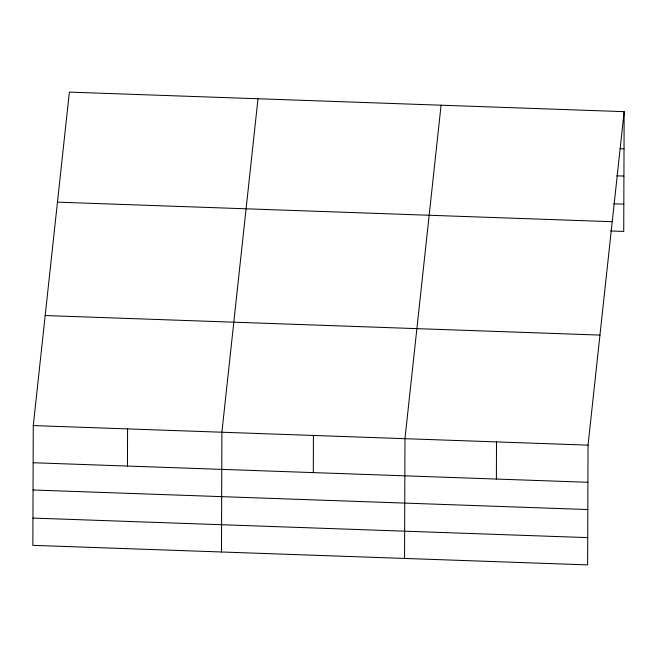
<?xml version="1.0" encoding="UTF-8"?>
<svg xmlns="http://www.w3.org/2000/svg" width="657" height="657" viewBox="0 0 657 657"><rect width="100%" height="100%" fill="white"/><g stroke="black" fill="none" stroke-linecap="round" stroke-linejoin="round"><path stroke-width="0.99" d="M33.269 425.58L32.85 545.343L587.629 564.889L588.04 445.134L624.15 111.657L69.371 92.111L33.269 425.58L588.04 445.134M127.45 466.059L127.581 428.906M221.475 551.987L221.894 432.232L257.996 98.755M313.299 472.605L313.43 435.451M404.548 558.434L404.967 438.679L441.077 105.21M496.38 479.052L496.503 441.906M624.15 111.657L623.731 231.42L610.509 230.952M619.953 148.663L624.019 148.81M616.808 175.821L623.928 176.068M613.654 203.801L623.83 204.155M57.463 202.159L612.234 221.705M45.185 315.541L599.956 335.086M33.137 462.733L587.916 482.279M33.047 489.991L587.818 509.545M32.949 518.077L587.719 537.631"/></g></svg>
